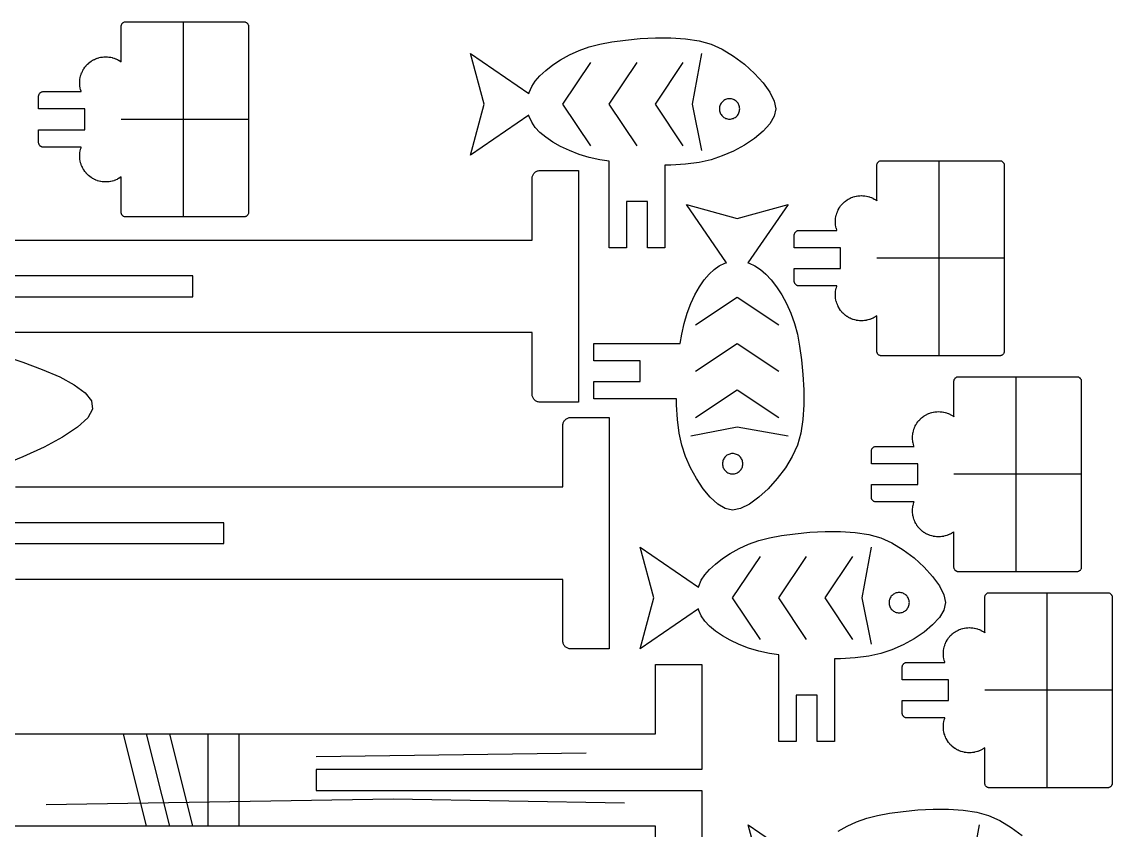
# Model space of a CAD drawing. Header units: millimetres. Extents: x 5 to 580, y 5 to 395.
# Drawn here: x 430.8 to 572.2, y 289.5 to 394.3 of the extents above; entities that cross this region are included whole.
import ezdxf

# ---------------------------------------------------------------- set-up
doc = ezdxf.new("R2010")
doc.units = ezdxf.units.MM
doc.layers.add('CUT', color=1, linetype='Continuous')
doc.layers.add('ENGRAVE', color=5, linetype='Continuous')

msp = doc.modelspace()

# ---------------------------------------------------------------- linework, layer by layer
at = {"layer": 'CUT'}
for points in [[(443.69, 374.18), (443.59, 374.11), (443.56, 374.09), (443.4, 373.99), (443.37, 373.97), (443.21, 373.89), (443.17, 373.87), (443.01, 373.8), (442.97, 373.78), (442.8, 373.72), (442.77, 373.7), (442.59, 373.65), (442.55, 373.64), (442.38, 373.6), (442.34, 373.59), (442.16, 373.56), (442.12, 373.56), (441.94, 373.54), (441.9, 373.54), (441.72, 373.53), (441.68, 373.53), (441.5, 373.54), (441.46, 373.54), (441.28, 373.56), (441.24, 373.56), (441.06, 373.59), (441.02, 373.6), (440.85, 373.64), (440.81, 373.65), (440.63, 373.7), (440.6, 373.72), (440.43, 373.78), (440.39, 373.8), (440.23, 373.87), (440.19, 373.89), (440.03, 373.97), (440, 373.99), (439.84, 374.09), (439.81, 374.11), (439.66, 374.22), (439.63, 374.24), (439.49, 374.36), (439.46, 374.38), (439.33, 374.51), (439.3, 374.53), (439.18, 374.67), (439.15, 374.7), (439.04, 374.84), (439.01, 374.87), (438.91, 375.01), (438.89, 375.05), (438.79, 375.2), (438.77, 375.24), (438.68, 375.4), (438.67, 375.43), (438.59, 375.6), (438.58, 375.63), (438.51, 375.8), (438.5, 375.84), (438.45, 376.01), (438.44, 376.05), (438.4, 376.23), (438.39, 376.27), (438.36, 376.44), (438.35, 376.48), (438.34, 376.66), (438.33, 376.7), (438.33, 376.88), (438.33, 376.92), (438.33, 377.1), (438.34, 377.14), (438.35, 377.32), (438.36, 377.36), (438.39, 377.54), (438.4, 377.58), (438.44, 377.76), (438.45, 377.8), (438.5, 377.97), (438.51, 378.01), (438.52, 378.03), (438.53, 378.05), (438.51, 378.05), (433.6, 378.05), (433.54, 378.05), (433.48, 378.06), (433.43, 378.07), (433.37, 378.09), (433.32, 378.12), (433.27, 378.15), (433.22, 378.18), (433.18, 378.22), (433.14, 378.27), (433.1, 378.31), (433.07, 378.36), (433.05, 378.42), (433.03, 378.47), (433.01, 378.53), (433, 378.59), (433, 378.65), (433, 380.3), (439, 380.3), (439, 383), (433, 383), (433, 384.65), (433, 384.71), (433.01, 384.76), (433.03, 384.82), (433.05, 384.88), (433.07, 384.93), (433.1, 384.98), (433.14, 385.03), (433.18, 385.07), (433.22, 385.11), (433.27, 385.15), (433.32, 385.18), (433.37, 385.2), (433.43, 385.22), (433.48, 385.23), (433.54, 385.24), (433.6, 385.25), (438.51, 385.25), (438.53, 385.25), (438.52, 385.26), (438.51, 385.29), (438.5, 385.32), (438.45, 385.5), (438.44, 385.54), (438.4, 385.71), (438.39, 385.75), (438.36, 385.93), (438.35, 385.97), (438.34, 386.15), (438.33, 386.19), (438.33, 386.37), (438.33, 386.41), (438.33, 386.59), (438.34, 386.63), (438.35, 386.81), (438.36, 386.85), (438.39, 387.03), (438.4, 387.07), (438.44, 387.24), (438.45, 387.28), (438.5, 387.45), (438.51, 387.49), (438.58, 387.66), (438.59, 387.7), (438.67, 387.86), (438.68, 387.9), (438.77, 388.06), (438.79, 388.09), (438.89, 388.25), (438.91, 388.28), (439.01, 388.43), (439.04, 388.46), (439.15, 388.6), (439.18, 388.63), (439.3, 388.76), (439.33, 388.79), (439.46, 388.91), (439.49, 388.94), (439.63, 389.05), (439.66, 389.08), (439.81, 389.18), (439.84, 389.2), (440, 389.3), (440.03, 389.32), (440.19, 389.4), (440.23, 389.42), (440.39, 389.5), (440.43, 389.51), (440.6, 389.58), (440.63, 389.59), (440.81, 389.64), (440.85, 389.65), (441.02, 389.69), (441.06, 389.7), (441.24, 389.73), (441.28, 389.73), (441.46, 389.75), (441.5, 389.75), (441.68, 389.76), (441.72, 389.76), (441.9, 389.75), (441.94, 389.75), (442.12, 389.73), (442.16, 389.73), (442.34, 389.7), (442.38, 389.69), (442.55, 389.65), (442.59, 389.64), (442.77, 389.59), (442.8, 389.58), (442.97, 389.51), (443.01, 389.5), (443.17, 389.42), (443.21, 389.4), (443.37, 389.32), (443.4, 389.3), (443.56, 389.2), (443.59, 389.18), (443.69, 389.11), (443.7, 389.1), (443.7, 389.12), (443.7, 393.69), (443.7, 393.75), (443.71, 393.81), (443.73, 393.87), (443.75, 393.92), (443.77, 393.98), (443.8, 394.03), (443.84, 394.07), (443.88, 394.12), (443.92, 394.16), (443.97, 394.19), (444.02, 394.22), (444.07, 394.25), (444.13, 394.27), (444.18, 394.28), (444.24, 394.29), (444.3, 394.29), (459.62, 394.29), (459.68, 394.29), (459.74, 394.28), (459.8, 394.27), (459.85, 394.25), (459.91, 394.22), (459.96, 394.19), (460, 394.16), (460.05, 394.12), (460.09, 394.07), (460.12, 394.03), (460.15, 393.98), (460.18, 393.92), (460.2, 393.87), (460.21, 393.81), (460.22, 393.75), (460.22, 393.69), (460.22, 369.6), (460.22, 369.54), (460.21, 369.48), (460.2, 369.43), (460.18, 369.37), (460.15, 369.32), (460.12, 369.27), (460.09, 369.22), (460.05, 369.18), (460, 369.14), (459.96, 369.1), (459.91, 369.07), (459.85, 369.05), (459.8, 369.03), (459.74, 369.01), (459.68, 369), (459.62, 369), (444.3, 369), (444.24, 369), (444.18, 369.01), (444.13, 369.03), (444.07, 369.05), (444.02, 369.07), (443.97, 369.1), (443.92, 369.14), (443.88, 369.18), (443.84, 369.22), (443.8, 369.27), (443.77, 369.32), (443.75, 369.37), (443.73, 369.43), (443.71, 369.48), (443.7, 369.54), (443.7, 369.6), (443.7, 374.18), (443.7, 374.19)], [(514.2, 365), (512.22, 365), (511.95, 365), (511.95, 371), (509.25, 371), (509.25, 365), (508.98, 365), (507, 365), (507, 371), (507, 376.21), (505.8, 376.4), (504.41, 376.71), (503.08, 377.11), (501.84, 377.59), (500.7, 378.12), (499.67, 378.71), (498.77, 379.32), (498.01, 379.96), (497.4, 380.6), (496.94, 381.27), (496.61, 382), (496.56, 382.2), (489, 377), (490.8, 383.6), (489, 390.2), (496.57, 384.99), (496.61, 385.14), (496.94, 385.9), (497.4, 386.6), (498.01, 387.29), (498.77, 388), (499.67, 388.7), (500.7, 389.38), (501.84, 390), (503.08, 390.57), (504.41, 391.04), (505.8, 391.4), (507.35, 391.69), (509.12, 391.93), (511.02, 392.12), (513, 392.22), (514.98, 392.23), (516.88, 392.1), (518.65, 391.83), (520.2, 391.4), (521.65, 390.74), (523.12, 389.85), (524.53, 388.79), (525.83, 387.61), (526.94, 386.39), (527.82, 385.17), (528.39, 384.02), (528.6, 383), (528.39, 382.04), (527.82, 381.07), (526.94, 380.1), (525.83, 379.18), (524.53, 378.31), (523.12, 377.54), (521.65, 376.9), (520.2, 376.4), (518.65, 376.06), (516.88, 375.84), (514.98, 375.73), (514.2, 375.73), (514.2, 371)], [(521.38, 382.49), (521.44, 382.38), (521.5, 382.27), (521.58, 382.16), (521.67, 382.07), (521.76, 381.98), (521.87, 381.9), (521.98, 381.84), (522.09, 381.78), (522.22, 381.74), (522.34, 381.71), (522.47, 381.69), (522.6, 381.68), (522.73, 381.69), (522.86, 381.71), (522.98, 381.74), (523.11, 381.78), (523.22, 381.84), (523.33, 381.9), (523.44, 381.98), (523.53, 382.07), (523.62, 382.16), (523.7, 382.27), (523.76, 382.38), (523.82, 382.49), (523.86, 382.62), (523.89, 382.74), (523.91, 382.87), (523.92, 383), (523.91, 383.13), (523.89, 383.26), (523.86, 383.38), (523.82, 383.51), (523.76, 383.62), (523.7, 383.73), (523.62, 383.84), (523.53, 383.93), (523.44, 384.02), (523.33, 384.1), (523.22, 384.16), (523.11, 384.22), (522.98, 384.26), (522.86, 384.29), (522.73, 384.31), (522.6, 384.32), (522.47, 384.31), (522.34, 384.29), (522.22, 384.26), (522.09, 384.22), (521.98, 384.16), (521.87, 384.1), (521.76, 384.02), (521.67, 383.93), (521.58, 383.84), (521.5, 383.73), (521.44, 383.62), (521.38, 383.51), (521.34, 383.38), (521.31, 383.26), (521.29, 383.13), (521.28, 383), (521.29, 382.87), (521.31, 382.74), (521.34, 382.62)], [(541.69, 356.18), (541.59, 356.11), (541.56, 356.09), (541.4, 355.99), (541.37, 355.97), (541.21, 355.89), (541.17, 355.87), (541.01, 355.8), (540.97, 355.78), (540.8, 355.72), (540.77, 355.7), (540.59, 355.65), (540.55, 355.64), (540.38, 355.6), (540.34, 355.59), (540.16, 355.56), (540.12, 355.56), (539.94, 355.54), (539.9, 355.54), (539.72, 355.53), (539.68, 355.53), (539.5, 355.54), (539.46, 355.54), (539.28, 355.56), (539.24, 355.56), (539.06, 355.59), (539.02, 355.6), (538.85, 355.64), (538.81, 355.65), (538.63, 355.7), (538.6, 355.72), (538.43, 355.78), (538.39, 355.8), (538.23, 355.87), (538.19, 355.89), (538.03, 355.97), (538, 355.99), (537.84, 356.09), (537.81, 356.11), (537.66, 356.22), (537.63, 356.24), (537.49, 356.36), (537.46, 356.38), (537.33, 356.51), (537.3, 356.53), (537.18, 356.67), (537.15, 356.7), (537.04, 356.84), (537.01, 356.87), (536.91, 357.01), (536.89, 357.05), (536.79, 357.2), (536.77, 357.24), (536.68, 357.4), (536.67, 357.43), (536.59, 357.6), (536.58, 357.63), (536.51, 357.8), (536.5, 357.84), (536.45, 358.01), (536.44, 358.05), (536.4, 358.23), (536.39, 358.27), (536.36, 358.44), (536.35, 358.48), (536.34, 358.66), (536.33, 358.7), (536.33, 358.88), (536.33, 358.92), (536.33, 359.1), (536.34, 359.14), (536.35, 359.32), (536.36, 359.36), (536.39, 359.54), (536.4, 359.58), (536.44, 359.76), (536.45, 359.8), (536.5, 359.97), (536.51, 360.01), (536.52, 360.03), (536.53, 360.05), (536.51, 360.05), (531.6, 360.05), (531.54, 360.05), (531.48, 360.06), (531.43, 360.07), (531.37, 360.09), (531.32, 360.12), (531.27, 360.15), (531.22, 360.18), (531.18, 360.22), (531.14, 360.27), (531.1, 360.31), (531.07, 360.36), (531.05, 360.42), (531.03, 360.47), (531.01, 360.53), (531, 360.59), (531, 360.65), (531, 362.3), (537, 362.3), (537, 365), (531, 365), (531, 366.65), (531, 366.71), (531.01, 366.76), (531.03, 366.82), (531.05, 366.88), (531.07, 366.93), (531.1, 366.98), (531.14, 367.03), (531.18, 367.07), (531.22, 367.11), (531.27, 367.15), (531.32, 367.18), (531.37, 367.2), (531.43, 367.22), (531.48, 367.23), (531.54, 367.24), (531.6, 367.25), (536.51, 367.25), (536.53, 367.25), (536.52, 367.26), (536.51, 367.29), (536.5, 367.32), (536.45, 367.5), (536.44, 367.54), (536.4, 367.71), (536.39, 367.75), (536.36, 367.93), (536.35, 367.97), (536.34, 368.15), (536.33, 368.19), (536.33, 368.37), (536.33, 368.41), (536.33, 368.59), (536.34, 368.63), (536.35, 368.81), (536.36, 368.85), (536.39, 369.03), (536.4, 369.07), (536.44, 369.24), (536.45, 369.28), (536.5, 369.45), (536.51, 369.49), (536.58, 369.66), (536.59, 369.7), (536.67, 369.86), (536.68, 369.9), (536.77, 370.06), (536.79, 370.09), (536.89, 370.25), (536.91, 370.28), (537.01, 370.43), (537.04, 370.46), (537.15, 370.6), (537.18, 370.63), (537.3, 370.76), (537.33, 370.79), (537.46, 370.91), (537.49, 370.94), (537.63, 371.05), (537.66, 371.08), (537.81, 371.18), (537.84, 371.2), (538, 371.3), (538.03, 371.32), (538.19, 371.4), (538.23, 371.42), (538.39, 371.5), (538.43, 371.51), (538.6, 371.58), (538.63, 371.59), (538.81, 371.64), (538.85, 371.65), (539.02, 371.69), (539.06, 371.7), (539.24, 371.73), (539.28, 371.73), (539.46, 371.75), (539.5, 371.75), (539.68, 371.76), (539.72, 371.76), (539.9, 371.75), (539.94, 371.75), (540.12, 371.73), (540.16, 371.73), (540.34, 371.7), (540.38, 371.69), (540.55, 371.65), (540.59, 371.64), (540.77, 371.59), (540.8, 371.58), (540.97, 371.51), (541.01, 371.5), (541.17, 371.42), (541.21, 371.4), (541.37, 371.32), (541.4, 371.3), (541.56, 371.2), (541.59, 371.18), (541.69, 371.11), (541.7, 371.1), (541.7, 371.12), (541.7, 375.69), (541.7, 375.75), (541.71, 375.81), (541.73, 375.87), (541.75, 375.92), (541.77, 375.98), (541.8, 376.03), (541.84, 376.07), (541.88, 376.12), (541.92, 376.16), (541.97, 376.19), (542.02, 376.22), (542.07, 376.25), (542.13, 376.27), (542.18, 376.28), (542.24, 376.29), (542.3, 376.29), (557.62, 376.29), (557.68, 376.29), (557.74, 376.28), (557.8, 376.27), (557.85, 376.25), (557.91, 376.22), (557.96, 376.19), (558, 376.16), (558.05, 376.12), (558.09, 376.07), (558.12, 376.03), (558.15, 375.98), (558.18, 375.92), (558.2, 375.87), (558.21, 375.81), (558.22, 375.75), (558.22, 375.69), (558.22, 351.6), (558.22, 351.54), (558.21, 351.48), (558.2, 351.43), (558.18, 351.37), (558.15, 351.32), (558.12, 351.27), (558.09, 351.22), (558.05, 351.18), (558, 351.14), (557.96, 351.1), (557.91, 351.07), (557.85, 351.05), (557.8, 351.03), (557.74, 351.01), (557.68, 351), (557.62, 351), (542.3, 351), (542.24, 351), (542.18, 351.01), (542.13, 351.03), (542.07, 351.05), (542.02, 351.07), (541.97, 351.1), (541.92, 351.14), (541.88, 351.18), (541.84, 351.22), (541.8, 351.27), (541.77, 351.32), (541.75, 351.37), (541.73, 351.43), (541.71, 351.48), (541.7, 351.54), (541.7, 351.6), (541.7, 356.18), (541.7, 356.19)], [(505, 345.4), (505, 347.38), (505, 347.65), (511, 347.65), (511, 350.35), (505, 350.35), (505, 350.62), (505, 352.6), (511, 352.6), (516.21, 352.6), (516.4, 353.8), (516.71, 355.19), (517.11, 356.52), (517.59, 357.76), (518.12, 358.9), (518.71, 359.93), (519.33, 360.83), (519.96, 361.59), (520.6, 362.2), (521.27, 362.66), (522, 362.99), (522.2, 363.04), (517, 370.6), (523.6, 368.8), (530.2, 370.6), (524.99, 363.03), (525.14, 362.99), (525.9, 362.66), (526.6, 362.2), (527.29, 361.59), (528, 360.83), (528.7, 359.93), (529.38, 358.9), (530, 357.76), (530.57, 356.52), (531.04, 355.19), (531.4, 353.8), (531.69, 352.25), (531.93, 350.48), (532.12, 348.58), (532.23, 346.6), (532.23, 344.62), (532.1, 342.72), (531.83, 340.95), (531.4, 339.4), (530.74, 337.95), (529.85, 336.48), (528.79, 335.07), (527.61, 333.77), (526.39, 332.66), (525.17, 331.78), (524.02, 331.21), (523, 331), (522.04, 331.21), (521.07, 331.78), (520.1, 332.66), (519.18, 333.77), (518.31, 335.07), (517.54, 336.48), (516.9, 337.95), (516.4, 339.4), (516.06, 340.95), (515.84, 342.72), (515.73, 344.62), (515.73, 345.4), (511, 345.4)], [(551.69, 328.18), (551.59, 328.11), (551.56, 328.09), (551.4, 327.99), (551.37, 327.97), (551.21, 327.89), (551.17, 327.87), (551.01, 327.8), (550.97, 327.78), (550.8, 327.72), (550.77, 327.7), (550.59, 327.65), (550.55, 327.64), (550.38, 327.6), (550.34, 327.59), (550.16, 327.56), (550.12, 327.56), (549.94, 327.54), (549.9, 327.54), (549.72, 327.53), (549.68, 327.53), (549.5, 327.54), (549.46, 327.54), (549.28, 327.56), (549.24, 327.56), (549.06, 327.59), (549.02, 327.6), (548.85, 327.64), (548.81, 327.65), (548.63, 327.7), (548.6, 327.72), (548.43, 327.78), (548.39, 327.8), (548.23, 327.87), (548.19, 327.89), (548.03, 327.97), (548, 327.99), (547.84, 328.09), (547.81, 328.11), (547.66, 328.22), (547.63, 328.24), (547.49, 328.36), (547.46, 328.38), (547.33, 328.51), (547.3, 328.53), (547.18, 328.67), (547.15, 328.7), (547.04, 328.84), (547.01, 328.87), (546.91, 329.01), (546.89, 329.05), (546.79, 329.2), (546.77, 329.24), (546.68, 329.4), (546.67, 329.43), (546.59, 329.6), (546.58, 329.63), (546.51, 329.8), (546.5, 329.84), (546.45, 330.01), (546.44, 330.05), (546.4, 330.23), (546.39, 330.27), (546.36, 330.44), (546.35, 330.48), (546.34, 330.66), (546.33, 330.7), (546.33, 330.88), (546.33, 330.92), (546.33, 331.1), (546.34, 331.14), (546.35, 331.32), (546.36, 331.36), (546.39, 331.54), (546.4, 331.58), (546.44, 331.76), (546.45, 331.8), (546.5, 331.97), (546.51, 332.01), (546.52, 332.03), (546.53, 332.05), (546.51, 332.05), (541.6, 332.05), (541.54, 332.05), (541.48, 332.06), (541.43, 332.07), (541.37, 332.09), (541.32, 332.12), (541.27, 332.15), (541.22, 332.18), (541.18, 332.22), (541.14, 332.27), (541.1, 332.31), (541.07, 332.36), (541.05, 332.42), (541.03, 332.47), (541.01, 332.53), (541, 332.59), (541, 332.65), (541, 334.3), (547, 334.3), (547, 337), (541, 337), (541, 338.65), (541, 338.71), (541.01, 338.76), (541.03, 338.82), (541.05, 338.88), (541.07, 338.93), (541.1, 338.98), (541.14, 339.03), (541.18, 339.07), (541.22, 339.11), (541.27, 339.15), (541.32, 339.18), (541.37, 339.2), (541.43, 339.22), (541.48, 339.23), (541.54, 339.24), (541.6, 339.25), (546.51, 339.25), (546.53, 339.25), (546.52, 339.26), (546.51, 339.29), (546.5, 339.32), (546.45, 339.5), (546.44, 339.54), (546.4, 339.71), (546.39, 339.75), (546.36, 339.93), (546.35, 339.97), (546.34, 340.15), (546.33, 340.19), (546.33, 340.37), (546.33, 340.41), (546.33, 340.59), (546.34, 340.63), (546.35, 340.81), (546.36, 340.85), (546.39, 341.03), (546.4, 341.07), (546.44, 341.24), (546.45, 341.28), (546.5, 341.45), (546.51, 341.49), (546.58, 341.66), (546.59, 341.7), (546.67, 341.86), (546.68, 341.9), (546.77, 342.06), (546.79, 342.09), (546.89, 342.25), (546.91, 342.28), (547.01, 342.43), (547.04, 342.46), (547.15, 342.6), (547.18, 342.63), (547.3, 342.76), (547.33, 342.79), (547.46, 342.91), (547.49, 342.94), (547.63, 343.05), (547.66, 343.08), (547.81, 343.18), (547.84, 343.2), (548, 343.3), (548.03, 343.32), (548.19, 343.4), (548.23, 343.42), (548.39, 343.5), (548.43, 343.51), (548.6, 343.58), (548.63, 343.59), (548.81, 343.64), (548.85, 343.65), (549.02, 343.69), (549.06, 343.7), (549.24, 343.73), (549.28, 343.73), (549.46, 343.75), (549.5, 343.75), (549.68, 343.76), (549.72, 343.76), (549.9, 343.75), (549.94, 343.75), (550.12, 343.73), (550.16, 343.73), (550.34, 343.7), (550.38, 343.69), (550.55, 343.65), (550.59, 343.64), (550.77, 343.59), (550.8, 343.58), (550.97, 343.51), (551.01, 343.5), (551.17, 343.42), (551.21, 343.4), (551.37, 343.32), (551.4, 343.3), (551.56, 343.2), (551.59, 343.18), (551.69, 343.11), (551.7, 343.1), (551.7, 343.12), (551.7, 347.69), (551.7, 347.75), (551.71, 347.81), (551.73, 347.87), (551.75, 347.92), (551.77, 347.98), (551.8, 348.03), (551.84, 348.07), (551.88, 348.12), (551.92, 348.16), (551.97, 348.19), (552.02, 348.22), (552.07, 348.25), (552.13, 348.27), (552.18, 348.28), (552.24, 348.29), (552.3, 348.29), (567.62, 348.29), (567.68, 348.29), (567.74, 348.28), (567.8, 348.27), (567.85, 348.25), (567.91, 348.22), (567.96, 348.19), (568, 348.16), (568.05, 348.12), (568.09, 348.07), (568.12, 348.03), (568.15, 347.98), (568.18, 347.92), (568.2, 347.87), (568.21, 347.81), (568.22, 347.75), (568.22, 347.69), (568.22, 323.6), (568.22, 323.54), (568.21, 323.48), (568.2, 323.43), (568.18, 323.37), (568.15, 323.32), (568.12, 323.27), (568.09, 323.22), (568.05, 323.18), (568, 323.14), (567.96, 323.1), (567.91, 323.07), (567.85, 323.05), (567.8, 323.03), (567.74, 323.01), (567.68, 323), (567.62, 323), (552.3, 323), (552.24, 323), (552.18, 323.01), (552.13, 323.03), (552.07, 323.05), (552.02, 323.07), (551.97, 323.1), (551.92, 323.14), (551.88, 323.18), (551.84, 323.22), (551.8, 323.27), (551.77, 323.32), (551.75, 323.37), (551.73, 323.43), (551.71, 323.48), (551.7, 323.54), (551.7, 323.6), (551.7, 328.18), (551.7, 328.19)], [(522.49, 338.22), (522.38, 338.16), (522.27, 338.1), (522.16, 338.02), (522.07, 337.93), (521.98, 337.84), (521.9, 337.73), (521.84, 337.62), (521.78, 337.51), (521.74, 337.38), (521.71, 337.26), (521.69, 337.13), (521.68, 337), (521.69, 336.87), (521.71, 336.74), (521.74, 336.62), (521.78, 336.49), (521.84, 336.38), (521.9, 336.27), (521.98, 336.16), (522.07, 336.07), (522.16, 335.98), (522.27, 335.9), (522.38, 335.84), (522.49, 335.78), (522.62, 335.74), (522.74, 335.71), (522.87, 335.69), (523, 335.68), (523.13, 335.69), (523.26, 335.71), (523.38, 335.74), (523.51, 335.78), (523.62, 335.84), (523.73, 335.9), (523.84, 335.98), (523.93, 336.07), (524.02, 336.16), (524.1, 336.27), (524.16, 336.38), (524.22, 336.49), (524.26, 336.62), (524.29, 336.74), (524.31, 336.87), (524.32, 337), (524.31, 337.13), (524.29, 337.26), (524.26, 337.38), (524.22, 337.51), (524.16, 337.62), (524.1, 337.73), (524.02, 337.84), (523.93, 337.93), (523.84, 338.02), (523.73, 338.1), (523.62, 338.16), (523.51, 338.22), (523.38, 338.26), (523.26, 338.29), (523.13, 338.31), (523, 338.32), (522.87, 338.31), (522.74, 338.29), (522.62, 338.26)], [(536.2, 301), (534.22, 301), (533.95, 301), (533.95, 307), (531.25, 307), (531.25, 301), (530.98, 301), (529, 301), (529, 307), (529, 312.21), (527.8, 312.4), (526.41, 312.71), (525.08, 313.11), (523.84, 313.59), (522.7, 314.12), (521.67, 314.71), (520.77, 315.32), (520.01, 315.96), (519.4, 316.6), (518.94, 317.27), (518.61, 318), (518.56, 318.2), (511, 313), (512.8, 319.6), (511, 326.2), (518.57, 320.99), (518.61, 321.14), (518.94, 321.9), (519.4, 322.6), (520.01, 323.29), (520.77, 324), (521.67, 324.7), (522.7, 325.38), (523.84, 326), (525.08, 326.57), (526.41, 327.04), (527.8, 327.4), (529.35, 327.69), (531.12, 327.93), (533.02, 328.12), (535, 328.22), (536.98, 328.23), (538.88, 328.1), (540.65, 327.83), (542.2, 327.4), (543.65, 326.74), (545.12, 325.85), (546.53, 324.79), (547.83, 323.61), (548.94, 322.39), (549.82, 321.17), (550.39, 320.02), (550.6, 319), (550.39, 318.04), (549.82, 317.07), (548.94, 316.1), (547.83, 315.18), (546.53, 314.31), (545.12, 313.54), (543.65, 312.9), (542.2, 312.4), (540.65, 312.06), (538.88, 311.84), (536.98, 311.73), (536.2, 311.73), (536.2, 307)], [(543.38, 318.49), (543.44, 318.38), (543.5, 318.27), (543.58, 318.16), (543.67, 318.07), (543.76, 317.98), (543.87, 317.9), (543.98, 317.84), (544.09, 317.78), (544.22, 317.74), (544.34, 317.71), (544.47, 317.69), (544.6, 317.68), (544.73, 317.69), (544.86, 317.71), (544.98, 317.74), (545.11, 317.78), (545.22, 317.84), (545.33, 317.9), (545.44, 317.98), (545.53, 318.07), (545.62, 318.16), (545.7, 318.27), (545.76, 318.38), (545.82, 318.49), (545.86, 318.62), (545.89, 318.74), (545.91, 318.87), (545.92, 319), (545.91, 319.13), (545.89, 319.26), (545.86, 319.38), (545.82, 319.51), (545.76, 319.62), (545.7, 319.73), (545.62, 319.84), (545.53, 319.93), (545.44, 320.02), (545.33, 320.1), (545.22, 320.16), (545.11, 320.22), (544.98, 320.26), (544.86, 320.29), (544.73, 320.31), (544.6, 320.32), (544.47, 320.31), (544.34, 320.29), (544.22, 320.26), (544.09, 320.22), (543.98, 320.16), (543.87, 320.1), (543.76, 320.02), (543.67, 319.93), (543.58, 319.84), (543.5, 319.73), (543.44, 319.62), (543.38, 319.51), (543.34, 319.38), (543.31, 319.26), (543.29, 319.13), (543.28, 319), (543.29, 318.87), (543.31, 318.74), (543.34, 318.62)], [(555.69, 300.18), (555.59, 300.11), (555.56, 300.09), (555.4, 299.99), (555.37, 299.97), (555.21, 299.89), (555.17, 299.87), (555.01, 299.8), (554.97, 299.78), (554.8, 299.72), (554.77, 299.7), (554.59, 299.65), (554.55, 299.64), (554.38, 299.6), (554.34, 299.59), (554.16, 299.56), (554.12, 299.56), (553.94, 299.54), (553.9, 299.54), (553.72, 299.53), (553.68, 299.53), (553.5, 299.54), (553.46, 299.54), (553.28, 299.56), (553.24, 299.56), (553.06, 299.59), (553.02, 299.6), (552.85, 299.64), (552.81, 299.65), (552.63, 299.7), (552.6, 299.72), (552.43, 299.78), (552.39, 299.8), (552.23, 299.87), (552.19, 299.89), (552.03, 299.97), (552, 299.99), (551.84, 300.09), (551.81, 300.11), (551.66, 300.22), (551.63, 300.24), (551.49, 300.36), (551.46, 300.38), (551.33, 300.51), (551.3, 300.53), (551.18, 300.67), (551.15, 300.7), (551.04, 300.84), (551.01, 300.87), (550.91, 301.01), (550.89, 301.05), (550.79, 301.2), (550.77, 301.24), (550.68, 301.4), (550.67, 301.43), (550.59, 301.6), (550.58, 301.63), (550.51, 301.8), (550.5, 301.84), (550.45, 302.01), (550.44, 302.05), (550.4, 302.23), (550.39, 302.27), (550.36, 302.44), (550.35, 302.48), (550.34, 302.66), (550.33, 302.7), (550.33, 302.88), (550.33, 302.92), (550.33, 303.1), (550.34, 303.14), (550.35, 303.32), (550.36, 303.36), (550.39, 303.54), (550.4, 303.58), (550.44, 303.76), (550.45, 303.8), (550.5, 303.97), (550.51, 304.01), (550.52, 304.03), (550.53, 304.05), (550.51, 304.05), (545.6, 304.05), (545.54, 304.05), (545.48, 304.06), (545.43, 304.07), (545.37, 304.09), (545.32, 304.12), (545.27, 304.15), (545.22, 304.18), (545.18, 304.22), (545.14, 304.27), (545.1, 304.31), (545.07, 304.36), (545.05, 304.42), (545.03, 304.47), (545.01, 304.53), (545, 304.59), (545, 304.65), (545, 306.3), (551, 306.3), (551, 309), (545, 309), (545, 310.65), (545, 310.71), (545.01, 310.76), (545.03, 310.82), (545.05, 310.88), (545.07, 310.93), (545.1, 310.98), (545.14, 311.03), (545.18, 311.07), (545.22, 311.11), (545.27, 311.15), (545.32, 311.18), (545.37, 311.2), (545.43, 311.22), (545.48, 311.23), (545.54, 311.24), (545.6, 311.25), (550.51, 311.25), (550.53, 311.25), (550.52, 311.26), (550.51, 311.29), (550.5, 311.32), (550.45, 311.5), (550.44, 311.54), (550.4, 311.71), (550.39, 311.75), (550.36, 311.93), (550.35, 311.97), (550.34, 312.15), (550.33, 312.19), (550.33, 312.37), (550.33, 312.41), (550.33, 312.59), (550.34, 312.63), (550.35, 312.81), (550.36, 312.85), (550.39, 313.03), (550.4, 313.07), (550.44, 313.24), (550.45, 313.28), (550.5, 313.45), (550.51, 313.49), (550.58, 313.66), (550.59, 313.7), (550.67, 313.86), (550.68, 313.9), (550.77, 314.06), (550.79, 314.09), (550.89, 314.25), (550.91, 314.28), (551.01, 314.43), (551.04, 314.46), (551.15, 314.6), (551.18, 314.63), (551.3, 314.76), (551.33, 314.79), (551.46, 314.91), (551.49, 314.94), (551.63, 315.05), (551.66, 315.08), (551.81, 315.18), (551.84, 315.2), (552, 315.3), (552.03, 315.32), (552.19, 315.4), (552.23, 315.42), (552.39, 315.5), (552.43, 315.51), (552.6, 315.58), (552.63, 315.59), (552.81, 315.64), (552.85, 315.65), (553.02, 315.69), (553.06, 315.7), (553.24, 315.73), (553.28, 315.73), (553.46, 315.75), (553.5, 315.75), (553.68, 315.76), (553.72, 315.76), (553.9, 315.75), (553.94, 315.75), (554.12, 315.73), (554.16, 315.73), (554.34, 315.7), (554.38, 315.69), (554.55, 315.65), (554.59, 315.64), (554.77, 315.59), (554.8, 315.58), (554.97, 315.51), (555.01, 315.5), (555.17, 315.42), (555.21, 315.4), (555.37, 315.32), (555.4, 315.3), (555.56, 315.2), (555.59, 315.18), (555.69, 315.11), (555.7, 315.1), (555.7, 315.12), (555.7, 319.69), (555.7, 319.75), (555.71, 319.81), (555.73, 319.87), (555.75, 319.92), (555.77, 319.98), (555.8, 320.03), (555.84, 320.07), (555.88, 320.12), (555.92, 320.16), (555.97, 320.19), (556.02, 320.22), (556.07, 320.25), (556.13, 320.27), (556.18, 320.28), (556.24, 320.29), (556.3, 320.29), (571.62, 320.29), (571.68, 320.29), (571.74, 320.28), (571.8, 320.27), (571.85, 320.25), (571.91, 320.22), (571.96, 320.19), (572, 320.16), (572.05, 320.12), (572.09, 320.07), (572.12, 320.03), (572.15, 319.98), (572.18, 319.92), (572.2, 319.87), (572.21, 319.81), (572.22, 319.75), (572.22, 319.69), (572.22, 295.6), (572.22, 295.54), (572.21, 295.48), (572.2, 295.43), (572.18, 295.37), (572.15, 295.32), (572.12, 295.27), (572.09, 295.22), (572.05, 295.18), (572, 295.14), (571.96, 295.1), (571.91, 295.07), (571.85, 295.05), (571.8, 295.03), (571.74, 295.01), (571.68, 295), (571.62, 295), (556.3, 295), (556.24, 295), (556.18, 295.01), (556.13, 295.03), (556.07, 295.05), (556.02, 295.07), (555.97, 295.1), (555.92, 295.14), (555.88, 295.18), (555.84, 295.22), (555.8, 295.27), (555.77, 295.32), (555.75, 295.37), (555.73, 295.43), (555.71, 295.48), (555.7, 295.54), (555.7, 295.6), (555.7, 300.18), (555.7, 300.19)]]:
    msp.add_lwpolyline(points, close=True, dxfattribs=at)
for points in [[(426, 366), (496.98, 366), (497, 366), (497, 366.02), (497, 374), (497, 374.1), (497.02, 374.2), (497.04, 374.29), (497.08, 374.38), (497.12, 374.47), (497.17, 374.56), (497.23, 374.63), (497.29, 374.71), (497.37, 374.77), (497.44, 374.83), (497.53, 374.88), (497.62, 374.92), (497.71, 374.96), (497.8, 374.98), (497.9, 375), (498, 375), (500, 375), (502, 375), (503, 375), (503, 374), (503, 346), (503, 345), (502, 345), (500, 345), (498, 345), (497.9, 345), (497.8, 345.02), (497.71, 345.04), (497.62, 345.08), (497.53, 345.12), (497.44, 345.17), (497.37, 345.23), (497.29, 345.29), (497.23, 345.37), (497.17, 345.44), (497.12, 345.53), (497.08, 345.62), (497.04, 345.71), (497.02, 345.8), (497, 345.9), (497, 346), (497, 353.98), (497, 354), (496.98, 354), (426, 354)], [(425, 358.65), (453, 358.65), (453, 361.35), (425, 361.35)], [(428.31, 351.05), (430.97, 350.16), (433.48, 349.22), (435.73, 348.25), (437.61, 347.24), (439.02, 346.21), (439.85, 345.16), (440, 344.09), (439.37, 342.95), (438.03, 341.73), (436.1, 340.44), (433.7, 339.15), (430.96, 337.89), (428.02, 336.7)], [(430, 334), (500.98, 334), (501, 334), (501, 334.02), (501, 342), (501, 342.1), (501.02, 342.2), (501.04, 342.29), (501.08, 342.38), (501.12, 342.47), (501.17, 342.56), (501.23, 342.63), (501.29, 342.71), (501.37, 342.77), (501.44, 342.83), (501.53, 342.88), (501.62, 342.92), (501.71, 342.96), (501.8, 342.98), (501.9, 343), (502, 343), (504, 343), (506, 343), (507, 343), (507, 342), (507, 314), (507, 313), (506, 313), (504, 313), (502, 313), (501.9, 313), (501.8, 313.02), (501.71, 313.04), (501.62, 313.08), (501.53, 313.12), (501.44, 313.17), (501.37, 313.23), (501.29, 313.29), (501.23, 313.37), (501.17, 313.44), (501.12, 313.53), (501.08, 313.62), (501.04, 313.71), (501.02, 313.8), (501, 313.9), (501, 314), (501, 321.98), (501, 322), (500.98, 322), (430, 322)], [(429, 326.65), (457, 326.65), (457, 329.35), (429, 329.35)], [(427, 302), (513, 302), (513, 311), (519, 311), (519, 297.35), (469, 297.35), (469, 294.65), (519, 294.65), (519, 281), (513, 281), (513, 290), (427, 290)], [(536.7, 289.38), (537.84, 290), (539.08, 290.57), (540.41, 291.04), (541.8, 291.4), (543.35, 291.69), (545.12, 291.93), (547.02, 292.12), (549, 292.22), (550.98, 292.23), (552.88, 292.1), (554.65, 291.83), (556.2, 291.4), (557.65, 290.74), (559.12, 289.85), (560.53, 288.79)], [(526.8, 283.6), (525, 290.2), (532.57, 284.99)]]:
    msp.add_lwpolyline(points, dxfattribs=at)
at = {"layer": 'ENGRAVE'}
for points in [[(451.79, 369), (451.79, 394.29)], [(504.6, 378.2), (501, 383.6), (504.6, 389)], [(510.6, 378.2), (507, 383.6), (510.6, 389)], [(516.6, 378.2), (513, 383.6), (516.6, 389)], [(519, 377.6), (517.8, 383.6), (519, 390.2)], [(460.22, 381.65), (443.7, 381.65)], [(549.79, 351), (549.79, 376.29)], [(558.22, 363.65), (541.7, 363.65)], [(518.2, 355), (523.6, 358.6), (529, 355)], [(518.2, 349), (523.6, 352.6), (529, 349)], [(559.79, 323), (559.79, 348.29)], [(518.2, 343), (523.6, 346.6), (529, 343)], [(517.6, 340.6), (523.6, 341.8), (530.2, 340.6)], [(568.22, 335.65), (551.7, 335.65)], [(541, 313.6), (539.8, 319.6), (541, 326.2)], [(526.6, 314.2), (523, 319.6), (526.6, 325)], [(532.6, 314.2), (529, 319.6), (532.6, 325)], [(538.6, 314.2), (535, 319.6), (538.6, 325)], [(563.79, 295), (563.79, 320.29)], [(572.22, 307.65), (555.7, 307.65)], [(447, 290), (444, 302)], [(450, 290), (447, 302)], [(453, 290), (450, 302)], [(455, 290), (455, 302)], [(459, 290), (459, 302)], [(504, 299.5), (469, 299)], [(509, 293), (479, 293.5), (434, 292.8)], [(555, 277.6), (553.8, 283.6), (555, 290.2)]]:
    msp.add_lwpolyline(points, dxfattribs=at)

doc.saveas('drawing.dxf')
